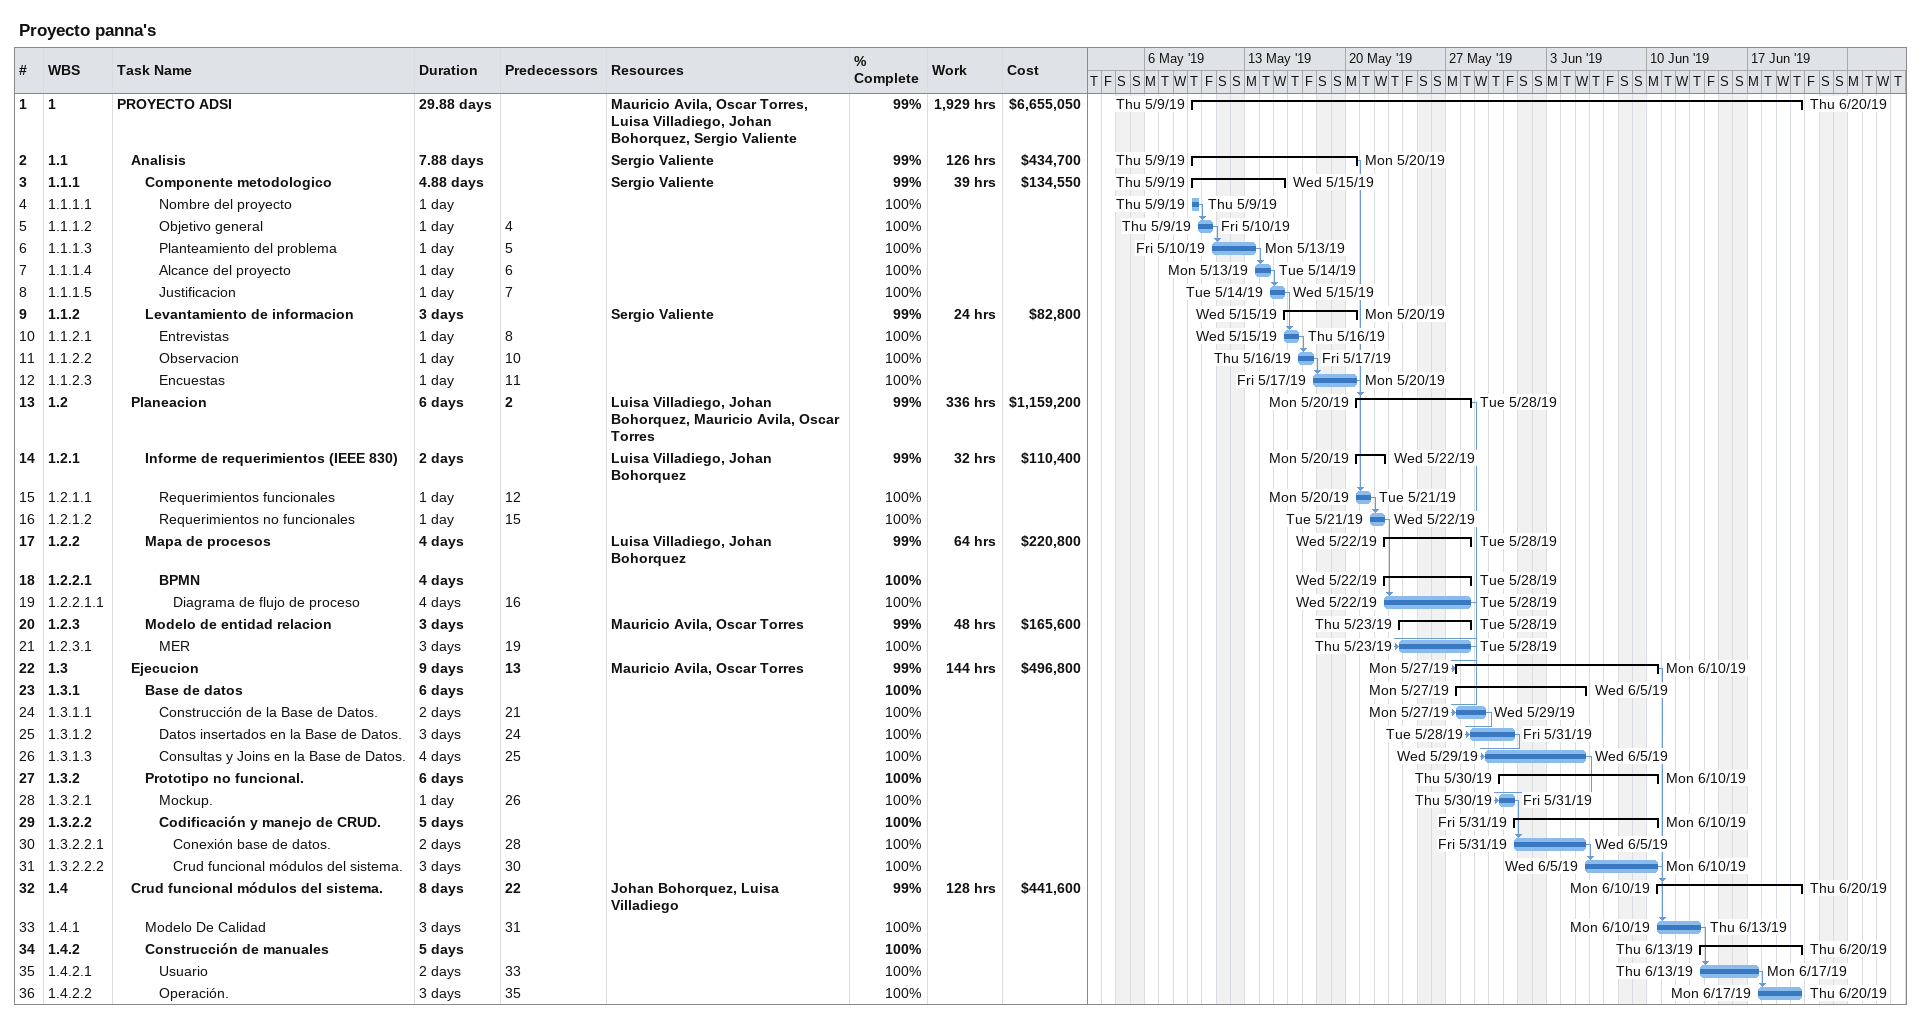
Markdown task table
Proyecto panna's

| ID | WBS | Task | Duration | Start | Finish | Predecessors | Resources | % complete | Work (h) | Cost ($) |
|---|---|---|---|---|---|---|---|---|---|---|
| 1 | 1 | **PROYECTO ADSI** | 29.88d | 2019-05-09 | 2019-06-20 |  | Mauricio Avila, Oscar Torres, Luisa Villadiego, Johan Bohorquez, Sergio Valiente | 99 | 1929 | 6655050 |
| 2 | 1.1 | **Analisis** | 7.88d | 2019-05-09 | 2019-05-20 |  | Sergio Valiente | 99 | 126 | 434700 |
| 3 | 1.1.1 | **Componente metodologico** | 4.88d | 2019-05-09 | 2019-05-15 |  | Sergio Valiente | 99 | 39 | 134550 |
| 4 | 1.1.1.1 | Nombre del proyecto | 1d | 2019-05-09 | 2019-05-09 |  |  | 100 |  |  |
| 5 | 1.1.1.2 | Objetivo general | 1d | 2019-05-09 | 2019-05-10 | 4 |  | 100 |  |  |
| 6 | 1.1.1.3 | Planteamiento del problema | 1d | 2019-05-10 | 2019-05-13 | 5 |  | 100 |  |  |
| 7 | 1.1.1.4 | Alcance del proyecto | 1d | 2019-05-13 | 2019-05-14 | 6 |  | 100 |  |  |
| 8 | 1.1.1.5 | Justificacion | 1d | 2019-05-14 | 2019-05-15 | 7 |  | 100 |  |  |
| 9 | 1.1.2 | **Levantamiento de informacion** | 3d | 2019-05-15 | 2019-05-20 |  | Sergio Valiente | 99 | 24 | 82800 |
| 10 | 1.1.2.1 | Entrevistas | 1d | 2019-05-15 | 2019-05-16 | 8 |  | 100 |  |  |
| 11 | 1.1.2.2 | Observacion | 1d | 2019-05-16 | 2019-05-17 | 10 |  | 100 |  |  |
| 12 | 1.1.2.3 | Encuestas | 1d | 2019-05-17 | 2019-05-20 | 11 |  | 100 |  |  |
| 13 | 1.2 | **Planeacion** | 6d | 2019-05-20 | 2019-05-28 | 2 | Luisa Villadiego, Johan Bohorquez, Mauricio Avila, Oscar Torres | 99 | 336 | 1159200 |
| 14 | 1.2.1 | **Informe de requerimientos (IEEE 830)** | 2d | 2019-05-20 | 2019-05-22 |  | Luisa Villadiego, Johan Bohorquez | 99 | 32 | 110400 |
| 15 | 1.2.1.1 | Requerimientos funcionales | 1d | 2019-05-20 | 2019-05-21 | 12 |  | 100 |  |  |
| 16 | 1.2.1.2 | Requerimientos no funcionales | 1d | 2019-05-21 | 2019-05-22 | 15 |  | 100 |  |  |
| 17 | 1.2.2 | **Mapa de procesos** | 4d | 2019-05-22 | 2019-05-28 |  | Luisa Villadiego, Johan Bohorquez | 99 | 64 | 220800 |
| 18 | 1.2.2.1 | **BPMN** | 4d | 2019-05-22 | 2019-05-28 |  |  | 100 |  |  |
| 19 | 1.2.2.1.1 | Diagrama de flujo de proceso | 4d | 2019-05-22 | 2019-05-28 | 16 |  | 100 |  |  |
| 20 | 1.2.3 | **Modelo de entidad relacion** | 3d | 2019-05-23 | 2019-05-28 |  | Mauricio Avila, Oscar Torres | 99 | 48 | 165600 |
| 21 | 1.2.3.1 | MER | 3d | 2019-05-23 | 2019-05-28 | 19 |  | 100 |  |  |
| 22 | 1.3 | **Ejecucion** | 9d | 2019-05-27 | 2019-06-10 | 13 | Mauricio Avila, Oscar Torres | 99 | 144 | 496800 |
| 23 | 1.3.1 | **Base de datos** | 6d | 2019-05-27 | 2019-06-05 |  |  | 100 |  |  |
| 24 | 1.3.1.1 | Construcción de la Base de Datos. | 2d | 2019-05-27 | 2019-05-29 | 21 |  | 100 |  |  |
| 25 | 1.3.1.2 | Datos insertados en la Base de Datos. | 3d | 2019-05-28 | 2019-05-31 | 24 |  | 100 |  |  |
| 26 | 1.3.1.3 | Consultas y Joins en la Base de Datos. | 4d | 2019-05-29 | 2019-06-05 | 25 |  | 100 |  |  |
| 27 | 1.3.2 | **Prototipo no funcional.** | 6d | 2019-05-30 | 2019-06-10 |  |  | 100 |  |  |
| 28 | 1.3.2.1 | Mockup. | 1d | 2019-05-30 | 2019-05-31 | 26 |  | 100 |  |  |
| 29 | 1.3.2.2 | **Codificación y manejo de CRUD.** | 5d | 2019-05-31 | 2019-06-10 |  |  | 100 |  |  |
| 30 | 1.3.2.2.1 | Conexión base de datos. | 2d | 2019-05-31 | 2019-06-05 | 28 |  | 100 |  |  |
| 31 | 1.3.2.2.2 | Crud funcional módulos del sistema. | 3d | 2019-06-05 | 2019-06-10 | 30 |  | 100 |  |  |
| 32 | 1.4 | **Crud funcional módulos del sistema.** | 8d | 2019-06-10 | 2019-06-20 | 22 | Johan Bohorquez, Luisa Villadiego | 99 | 128 | 441600 |
| 33 | 1.4.1 | Modelo De Calidad | 3d | 2019-06-10 | 2019-06-13 | 31 |  | 100 |  |  |
| 34 | 1.4.2 | **Construcción de manuales** | 5d | 2019-06-13 | 2019-06-20 |  |  | 100 |  |  |
| 35 | 1.4.2.1 | Usuario | 2d | 2019-06-13 | 2019-06-17 | 33 |  | 100 |  |  |
| 36 | 1.4.2.2 | Operación. | 3d | 2019-06-17 | 2019-06-20 | 35 |  | 100 |  |  |
